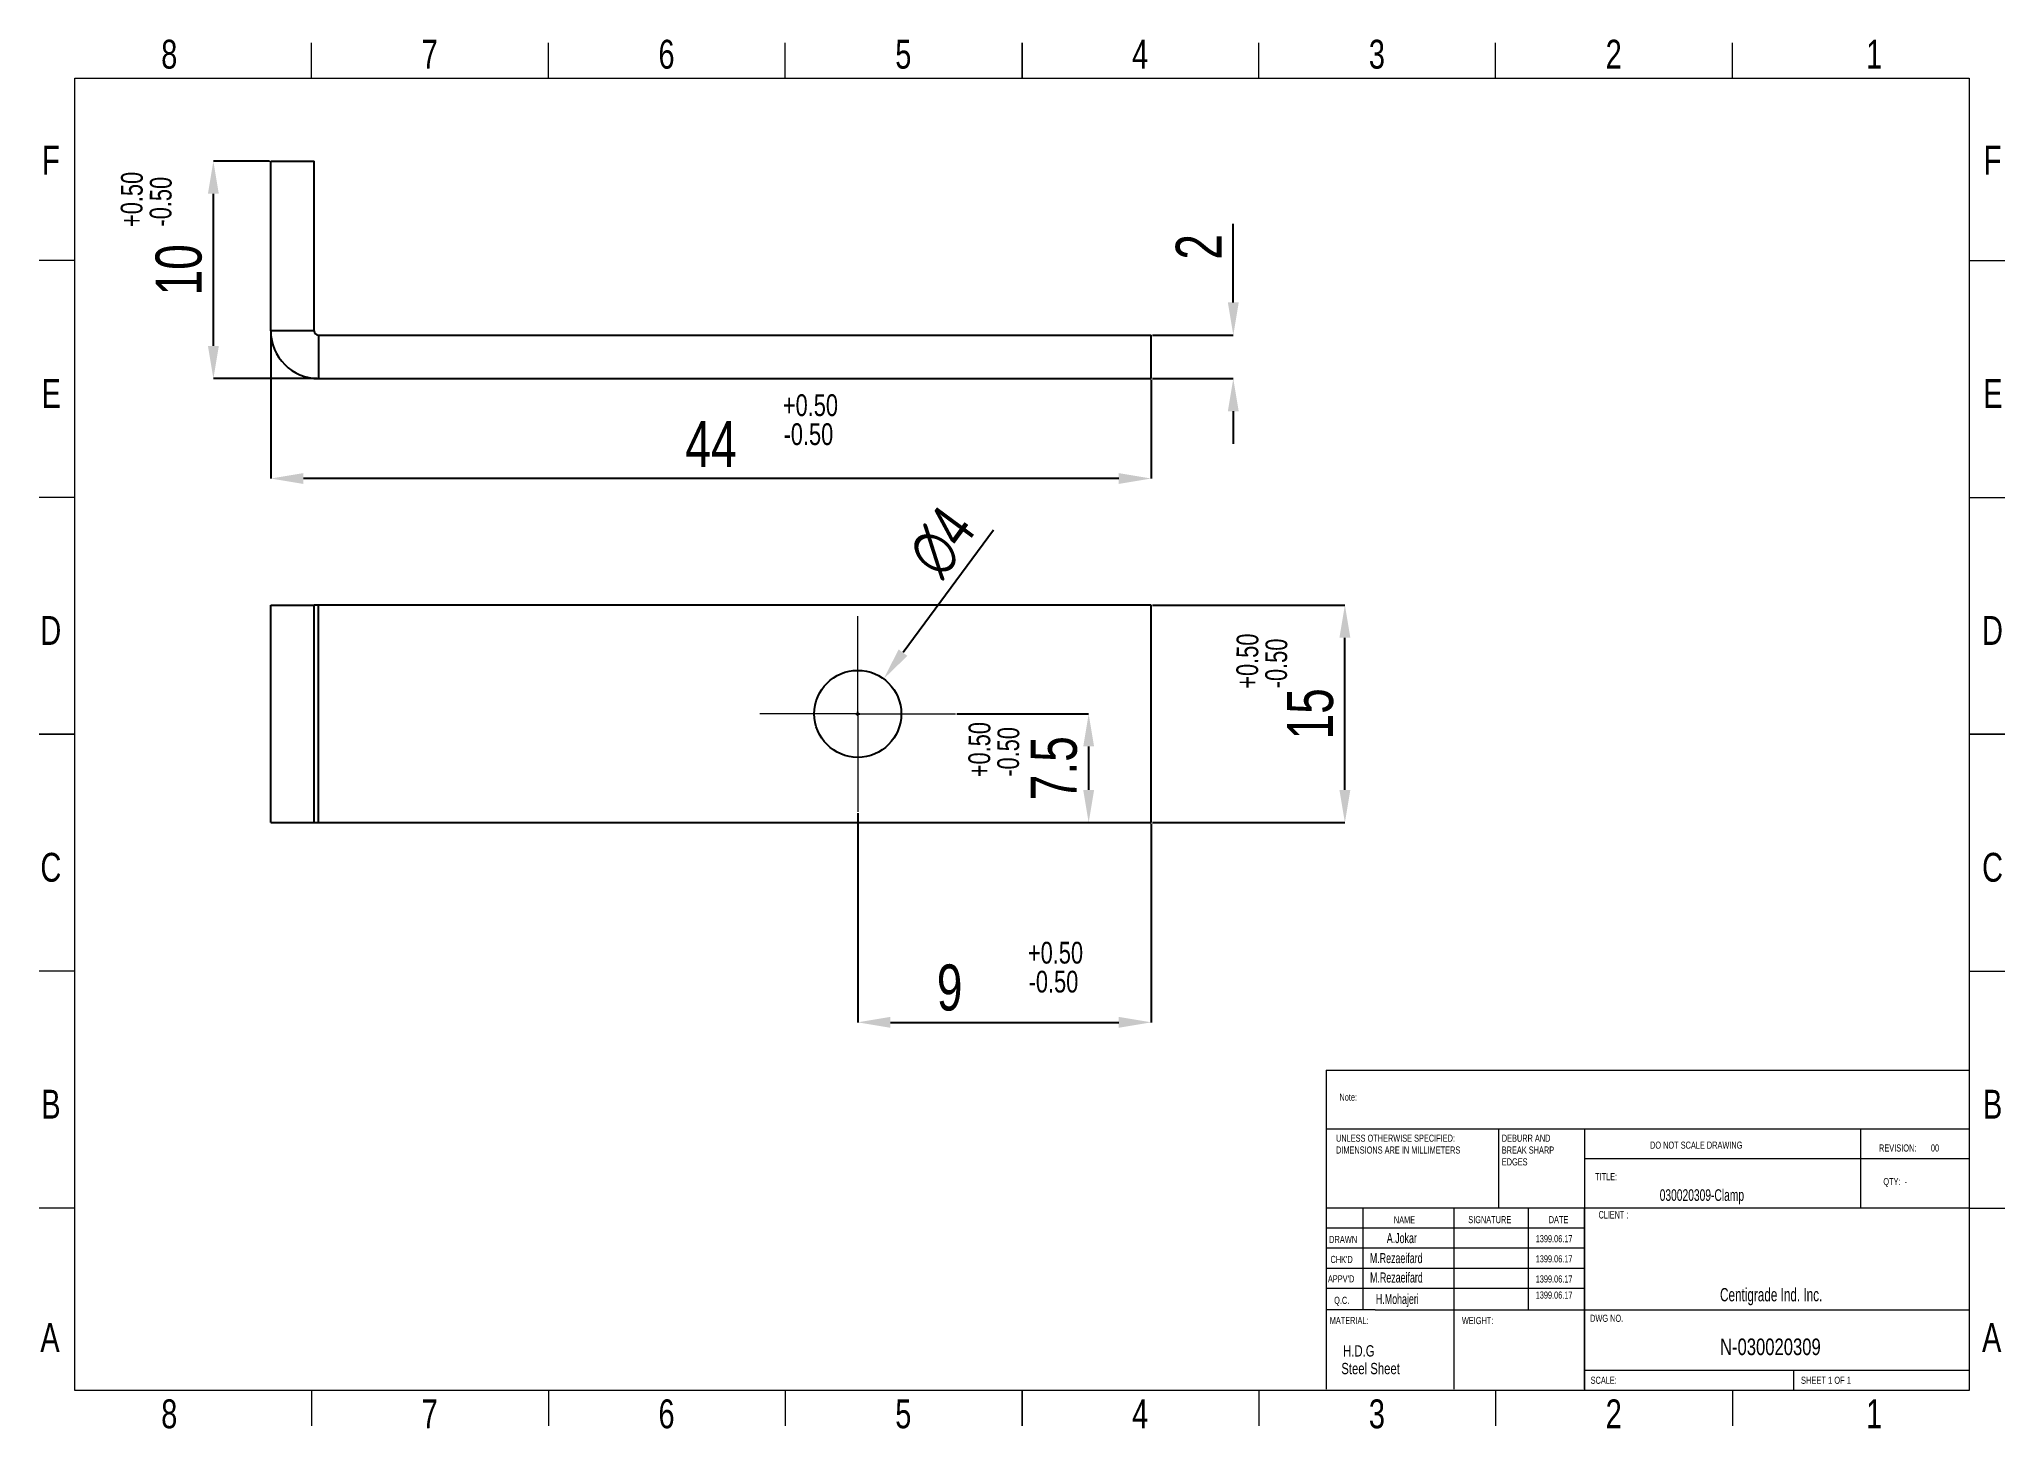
# Model space of a CAD drawing. Header units: millimetres. Extents: x 1026.9 to 1117.3, y 725.5 to 789.3.
import ezdxf

# ---------------------------------------------------------------- set-up
doc = ezdxf.new("R2010")
doc.units = ezdxf.units.MM
doc.styles.add('SLDTEXTSTYLE0', font='TXT', dxfattribs={"width": 0.75})
doc.styles.add('SLDTEXTSTYLE1', font='TXT', dxfattribs={"width": 0.686449})
doc.styles.add('SLDTEXTSTYLE2', font='TXT', dxfattribs={"width": 0.652778})
doc.styles.add('SLDTEXTSTYLE3', font='TXT', dxfattribs={"width": 0.692308})
doc.styles.add('SLDTEXTSTYLE4', font='TXT', dxfattribs={"width": 0.660714})
doc.styles.add('SLDTEXTSTYLE5', font='TXT', dxfattribs={"width": 0.678571})
doc.dimstyles.new('SLDDIMSTYLE0', dxfattribs={"dimtxt": 2.116667, "dimasz": 1.5, "dimexe": 0, "dimexo": 0.0625, "dimgap": 0.529167, "dimtad": 1, "dimdec": 1, "dimrnd": 1e-09, "dimzin": 12, "dimdsep": 46, "dimtxsty": 'SLDTEXTSTYLE0', "dimcen": 0.09, "dimadec": 0, "dimazin": 3, "dimtfac": 1, "dimtdec": 1, "dimtofl": 0, "dimtmove": 0, "dimatfit": 3, "dimfxl": 1, "dimfrac": 2, "dimtolj": 1, "dimtzin": 12, "dimarcsym": 0})

# ---------------------------------------------------------------- blocks, each defined once
blk = doc.blocks.new('SW_CENTERMARKSYMBOL_9')
at = {"color": 0, "linetype": 'Continuous', "lineweight": 0}
for p, q in [((0, 5), (0, 9)), ((0, 0), (0, 5)), ((-5, 0), (-9, 0)), ((0, 0), (-5, 0)), ((0, 0), (0, -5)), ((0, 0), (5, 0)), ((5, 0), (9, 0)), ((0, -5), (0, -9))]:
    blk.add_line(p, q, dxfattribs=at)
blk = doc.blocks.new('SW_NOTE_62')
at = {"color": 0, "linetype": 'Continuous', "lineweight": 0, "char_height": 1.5, "attachment_point": 1, "style": 'SLDTEXTSTYLE0'}
for s, insert in [('UNLESS OTHERWISE SPECIFIED:', (0, 1.93)), ('DIMENSIONS ARE IN MILLIMETERS', (0, -0.57))]:
    blk.add_mtext(s, dxfattribs=dict(at, insert=insert))
blk = doc.blocks.new('SW_NOTE_63')
at = {"color": 0, "linetype": 'Continuous', "lineweight": 0, "char_height": 1.5, "attachment_point": 1, "style": 'SLDTEXTSTYLE0'}
for s, insert in [('DEBURR AND', (0, 1.93)), ('BREAK SHARP', (0, -0.57)), ('EDGES', (0, -3.07))]:
    blk.add_mtext(s, dxfattribs=dict(at, insert=insert))
blk = doc.blocks.new('*D4')
at = {"color": 0, "lineweight": -2, "transparency": 16777216}
for p, q in [((1081.825, 777.248), (1081.825, 780.865)), ((1078.116, 775.748), (1081.825, 775.748)), ((1078.116, 773.748), (1081.825, 773.748)), ((1081.825, 772.248), (1081.825, 770.748))]:
    blk.add_line(p, q, dxfattribs=at)
at = {"color": 0, "transparency": 16777216}
for points in [[(1081.575, 777.248), (1082.075, 777.248), (1081.825, 775.748)], [(1081.575, 772.248), (1082.075, 772.248), (1081.825, 773.748)]]:
    blk.add_solid(points, dxfattribs=at)
at = {"layer": 'Defpoints', "color": 0, "transparency": 16777216}
for p in [(1078.053, 775.748), (1081.825, 775.748), (1078.053, 773.748)]:
    blk.add_point(p, dxfattribs=at)
at = {"color": 0, "transparency": 16777216, "insert": (1080.237, 779.806), "char_height": 2.1167, "attachment_point": 5, "rotation": 90, "style": 'SLDTEXTSTYLE0'}
blk.add_mtext('\\A1;2', dxfattribs=at)
blk = doc.blocks.new('*D5')
at = {"color": 0, "lineweight": -2, "transparency": 16777216}
for p, q in [((1037.553, 775.886), (1037.553, 769.153)), ((1078.053, 773.686), (1078.053, 769.153)), ((1076.553, 769.153), (1039.053, 769.153))]:
    blk.add_line(p, q, dxfattribs=at)
at = {"color": 0, "transparency": 16777216}
for points in [[(1039.053, 769.403), (1039.053, 768.903), (1037.553, 769.153)], [(1076.553, 769.403), (1076.553, 768.903), (1078.053, 769.153)]]:
    blk.add_solid(points, dxfattribs=at)
at = {"layer": 'Defpoints', "color": 0, "transparency": 16777216}
for p in [(1037.553, 775.948), (1078.053, 773.748), (1037.553, 769.153)]:
    blk.add_point(p, dxfattribs=at)
at = {"color": 0, "transparency": 16777216, "insert": (1057.803, 770.74), "char_height": 2.1167, "attachment_point": 5, "style": 'SLDTEXTSTYLE0'}
blk.add_mtext('\\A1;44', dxfattribs=at)
blk = doc.blocks.new('*D6')
at = {"color": 0, "lineweight": -2, "transparency": 16777216}
for p, q in [((1037.491, 783.748), (1034.914, 783.748)), ((1034.914, 775.248), (1034.914, 782.248)), ((1039.691, 773.748), (1034.914, 773.748))]:
    blk.add_line(p, q, dxfattribs=at)
at = {"color": 0, "transparency": 16777216}
for points in [[(1034.664, 782.248), (1035.164, 782.248), (1034.914, 783.748)], [(1034.664, 775.248), (1035.164, 775.248), (1034.914, 773.748)]]:
    blk.add_solid(points, dxfattribs=at)
at = {"layer": 'Defpoints', "color": 0, "transparency": 16777216}
for p in [(1034.914, 783.748), (1037.553, 783.748), (1039.753, 773.748)]:
    blk.add_point(p, dxfattribs=at)
at = {"color": 0, "transparency": 16777216, "insert": (1033.327, 778.748), "char_height": 2.1167, "attachment_point": 5, "rotation": 90, "style": 'SLDTEXTSTYLE0'}
blk.add_mtext('\\A1;10', dxfattribs=at)
blk = doc.blocks.new('*D7')
at = {"color": 0, "lineweight": -2, "transparency": 16777216}
for p, q in [((1064.553, 753.77), (1064.553, 744.149)), ((1078.053, 753.27), (1078.053, 744.149)), ((1066.053, 744.149), (1076.553, 744.149))]:
    blk.add_line(p, q, dxfattribs=at)
at = {"color": 0, "transparency": 16777216}
for points in [[(1066.053, 744.399), (1066.053, 743.899), (1064.553, 744.149)], [(1076.553, 744.399), (1076.553, 743.899), (1078.053, 744.149)]]:
    blk.add_solid(points, dxfattribs=at)
at = {"layer": 'Defpoints', "color": 0, "transparency": 16777216}
for p in [(1064.553, 753.832), (1078.053, 753.332), (1078.053, 744.149)]:
    blk.add_point(p, dxfattribs=at)
at = {"color": 0, "transparency": 16777216, "insert": (1068.778, 745.737), "char_height": 2.1167, "attachment_point": 5, "style": 'SLDTEXTSTYLE0'}
blk.add_mtext('\\A1;9', dxfattribs=at)
blk = doc.blocks.new('*D8')
at = {"color": 0, "lineweight": -2, "transparency": 16777216}
for p, q in [((1078.116, 763.332), (1086.958, 763.332)), ((1086.958, 754.832), (1086.958, 761.832)), ((1078.116, 753.332), (1086.958, 753.332))]:
    blk.add_line(p, q, dxfattribs=at)
at = {"color": 0, "transparency": 16777216}
for points in [[(1086.708, 761.832), (1087.208, 761.832), (1086.958, 763.332)], [(1086.708, 754.832), (1087.208, 754.832), (1086.958, 753.332)]]:
    blk.add_solid(points, dxfattribs=at)
at = {"layer": 'Defpoints', "color": 0, "transparency": 16777216}
for p in [(1078.053, 763.332), (1086.958, 763.332), (1078.053, 753.332)]:
    blk.add_point(p, dxfattribs=at)
at = {"color": 0, "transparency": 16777216, "insert": (1085.37, 758.332), "char_height": 2.1167, "attachment_point": 5, "rotation": 90, "style": 'SLDTEXTSTYLE0'}
blk.add_mtext('\\A1;15', dxfattribs=at)
blk = doc.blocks.new('*D9')
at = {"color": 0, "lineweight": -2, "transparency": 16777216}
for p, q in [((1070.801, 766.783), (1066.634, 761.147)), ((1064.463, 758.332), (1064.643, 758.332)), ((1064.553, 758.242), (1064.553, 758.422))]:
    blk.add_line(p, q, dxfattribs=at)
at = {"color": 0, "transparency": 16777216}
blk.add_solid([(1066.433, 761.295), (1066.835, 760.998), (1065.742, 759.94)], dxfattribs=at)
at = {"layer": 'Defpoints', "color": 0, "transparency": 16777216}
for p in [(1065.742, 759.94), (1063.364, 756.724)]:
    blk.add_point(p, dxfattribs=at)
at = {"color": 0, "transparency": 16777216, "insert": (1068.423, 766.237), "char_height": 2.1167, "attachment_point": 5, "rotation": 53.52269, "style": 'SLDTEXTSTYLE0'}
blk.add_mtext('\\A1;∅4', dxfattribs=at)
blk = doc.blocks.new('*D10')
at = {"color": 0, "lineweight": -2, "transparency": 16777216}
for p, q in [((1069.116, 758.332), (1075.173, 758.332)), ((1075.173, 756.832), (1075.173, 754.832)), ((1069.116, 753.332), (1075.173, 753.332))]:
    blk.add_line(p, q, dxfattribs=at)
at = {"color": 0, "transparency": 16777216}
for points in [[(1074.923, 756.832), (1075.423, 756.832), (1075.173, 758.332)], [(1074.923, 754.832), (1075.423, 754.832), (1075.173, 753.332)]]:
    blk.add_solid(points, dxfattribs=at)
at = {"layer": 'Defpoints', "color": 0, "transparency": 16777216}
for p in [(1069.053, 758.332), (1069.053, 753.332), (1075.173, 753.332)]:
    blk.add_point(p, dxfattribs=at)
at = {"color": 0, "transparency": 16777216, "insert": (1073.585, 755.832), "char_height": 2.1167, "attachment_point": 5, "rotation": 90, "style": 'SLDTEXTSTYLE0'}
blk.add_mtext('\\A1;7.5', dxfattribs=at)

msp = doc.modelspace()

# ---------------------------------------------------------------- linework, layer by layer
at = {"color": 7, "linetype": 'Continuous', "lineweight": 18}
for p, q in [((1039.433, 787.561), (1039.433, 789.194)), ((1050.324, 787.561), (1050.324, 789.194)), ((1061.215, 787.561), (1061.215, 789.194)), ((1072.107, 789.194), (1072.107, 787.561)), ((1072.107, 787.561), (1072.107, 789.194)), ((1082.998, 787.561), (1082.998, 789.194)), ((1093.889, 787.561), (1093.889, 789.194)), ((1104.781, 787.561), (1104.781, 789.194)), ((1028.541, 727.223), (1028.541, 787.561)), ((1028.541, 787.561), (1115.672, 787.561)), ((1115.672, 787.561), (1115.672, 727.223)), ((1028.541, 779.174), (1026.908, 779.174)), ((1115.672, 779.174), (1117.306, 779.174)), ((1028.541, 768.283), (1026.908, 768.283)), ((1115.672, 768.283), (1117.306, 768.283)), ((1026.908, 757.392), (1028.541, 757.392)), ((1028.541, 757.392), (1026.908, 757.392)), ((1117.306, 757.392), (1115.672, 757.392)), ((1115.672, 757.392), (1117.306, 757.392)), ((1028.541, 746.5), (1026.908, 746.5)), ((1115.672, 746.5), (1117.306, 746.5)), ((1086.091, 741.947), (1115.672, 741.947)), ((1086.091, 741.947), (1086.091, 739.258)), ((1086.091, 739.258), (1115.672, 739.258)), ((1086.091, 739.258), (1086.091, 727.277)), ((1094.02, 739.258), (1094.02, 735.609)), ((1097.984, 739.258), (1097.984, 727.223)), ((1110.682, 735.609), (1110.682, 739.258)), ((1115.672, 737.869), (1097.984, 737.869)), ((1028.541, 735.609), (1026.908, 735.609)), ((1115.672, 735.609), (1086.091, 735.609)), ((1087.79, 735.609), (1087.79, 730.926)), ((1091.97, 735.609), (1091.97, 727.277)), ((1095.394, 735.609), (1095.394, 730.926)), ((1097.984, 727.277), (1097.984, 735.609)), ((1115.672, 735.609), (1117.306, 735.609)), ((1097.984, 734.683), (1086.091, 734.683)), ((1097.984, 733.758), (1086.091, 733.758)), ((1097.984, 732.832), (1086.091, 732.832)), ((1097.984, 731.906), (1086.091, 731.906)), ((1088.357, 730.926), (1086.091, 730.926)), ((1088.357, 730.926), (1115.672, 730.926)), ((1097.984, 728.149), (1115.672, 728.149)), ((1107.612, 727.223), (1107.612, 728.149)), ((1115.672, 727.223), (1028.541, 727.223)), ((1039.433, 727.223), (1039.433, 725.589)), ((1050.324, 727.223), (1050.324, 725.589)), ((1061.215, 727.223), (1061.215, 725.589)), ((1072.107, 725.589), (1072.107, 727.223)), ((1072.107, 727.223), (1072.107, 725.589)), ((1082.998, 727.223), (1082.998, 725.589)), ((1093.889, 727.223), (1093.889, 725.589)), ((1104.781, 727.223), (1104.781, 725.589))]:
    msp.add_line(p, q, dxfattribs=at)
at = {"color": 7, "linetype": 'Continuous', "lineweight": 25}
for p, q in [((1037.553, 783.748), (1039.553, 783.748)), ((1037.553, 775.948), (1037.553, 783.748)), ((1039.553, 775.948), (1039.553, 783.748)), ((1039.553, 775.948), (1037.553, 775.948)), ((1039.753, 775.748), (1039.753, 773.748)), ((1039.753, 775.748), (1078.053, 775.748)), ((1078.053, 773.748), (1078.053, 775.748)), ((1039.753, 773.748), (1078.053, 773.748)), ((1037.553, 753.332), (1037.553, 763.332)), ((1037.553, 763.332), (1039.553, 763.332)), ((1039.553, 753.332), (1039.553, 763.332)), ((1039.753, 763.332), (1039.553, 763.332)), ((1039.753, 753.332), (1039.753, 763.332)), ((1078.053, 763.332), (1039.753, 763.332)), ((1078.053, 753.332), (1078.053, 763.332)), ((1037.553, 753.332), (1039.553, 753.332)), ((1039.553, 753.332), (1039.753, 753.332)), ((1039.753, 753.332), (1078.053, 753.332))]:
    msp.add_line(p, q, dxfattribs=at)
msp.add_circle((1064.553, 758.332), 2, dxfattribs=at)
for radius in [2.2, 0.2]:
    msp.add_arc((1039.753, 775.948), radius, 180, 270, dxfattribs=at)

# ---------------------------------------------------------------- block references
at = {"color": 7, "linetype": 'Continuous', "lineweight": 0, "xscale": 0.5, "yscale": 0.5, "zscale": 0.5}
msp.add_blockref('SW_CENTERMARKSYMBOL_9', (1064.553, 758.332), dxfattribs=at)
at = {"color": 7, "linetype": 'Continuous', "lineweight": 18, "xscale": 0.2178264934367626, "yscale": 0.2178264934367626, "zscale": 0.2178264934367626}
for name, p in [('SW_NOTE_62', (1086.55, 738.565)), ('SW_NOTE_63', (1094.175, 738.565))]:
    msp.add_blockref(name, p, dxfattribs=at)

# ---------------------------------------------------------------- texts
at = {"color": 7, "linetype": 'Continuous', "lineweight": 18}
for s, insert, char_height, attachment_point, style in [('8', (1032.885, 789.328), 1.328, 2, 'SLDTEXTSTYLE0'), ('7', (1044.865, 789.328), 1.328, 2, 'SLDTEXTSTYLE0'), ('6', (1055.756, 789.328), 1.328, 2, 'SLDTEXTSTYLE0'), ('5', (1066.648, 789.328), 1.328, 2, 'SLDTEXTSTYLE0'), ('4', (1077.539, 789.328), 1.328, 2, 'SLDTEXTSTYLE0'), ('3', (1088.43, 789.328), 1.328, 2, 'SLDTEXTSTYLE0'), ('2', (1099.322, 789.328), 1.328, 2, 'SLDTEXTSTYLE0'), ('1', (1111.302, 789.328), 1.328, 2, 'SLDTEXTSTYLE0'), ('F', (1027.438, 784.451), 1.328, 2, 'SLDTEXTSTYLE0'), ('F', (1116.747, 784.451), 1.328, 2, 'SLDTEXTSTYLE0'), ('E', (1027.455, 773.723), 1.328, 2, 'SLDTEXTSTYLE0'), ('E', (1116.763, 773.723), 1.328, 2, 'SLDTEXTSTYLE0'), ('D', (1027.437, 762.832), 1.328, 2, 'SLDTEXTSTYLE0'), ('D', (1116.746, 762.832), 1.328, 2, 'SLDTEXTSTYLE0'), ('C', (1027.438, 751.941), 1.328, 2, 'SLDTEXTSTYLE0'), ('C', (1116.747, 751.941), 1.328, 2, 'SLDTEXTSTYLE0'), ('B', (1027.442, 741.05), 1.328, 2, 'SLDTEXTSTYLE0'), ('Note:', (1086.708, 740.873), 0.3267, 1, 'SLDTEXTSTYLE0'), ('B', (1116.751, 741.05), 1.328, 2, 'SLDTEXTSTYLE0'), ('DO NOT SCALE DRAWING', (1100.994, 738.666), 0.32674, 1, 'SLDTEXTSTYLE0'), ('REVISION:       00', (1111.523, 738.536), 0.32674, 1, 'SLDTEXTSTYLE2'), ('TITLE:', (1098.466, 737.214), 0.3267, 1, 'SLDTEXTSTYLE0'), ('QTY:  -', (1111.724, 736.989), 0.3267, 1, 'SLDTEXTSTYLE5'), ('030020309-Clamp', (1101.438, 736.473), 0.53367, 1, 'SLDTEXTSTYLE4'), ('NAME', (1089.211, 735.228), 0.3267, 1, 'SLDTEXTSTYLE0'), ('SIGNATURE', (1092.633, 735.241), 0.3267, 1, 'SLDTEXTSTYLE0'), ('DATE', (1096.333, 735.241), 0.3267, 1, 'SLDTEXTSTYLE0'), ('CLIENT :', (1098.629, 735.475), 0.3458, 1, 'SLDTEXTSTYLE4'), ('DRAWN', (1086.231, 734.332), 0.3267, 1, 'SLDTEXTSTYLE1'), ('A.Jokar', (1088.887, 734.459), 0.4611, 1, 'SLDTEXTSTYLE4'), ('1399.06.17', (1095.734, 734.363), 0.3267, 1, 'SLDTEXTSTYLE0'), ("CHK'D", (1086.296, 733.412), 0.3267, 1, 'SLDTEXTSTYLE0'), ('M.Rezaeifard', (1088.108, 733.539), 0.46107, 1, 'SLDTEXTSTYLE4'), ('1399.06.17', (1095.734, 733.438), 0.3267, 1, 'SLDTEXTSTYLE0'), ("APPV'D", (1086.179, 732.519), 0.3267, 1, 'SLDTEXTSTYLE0'), ('M.Rezaeifard', (1088.117, 732.647), 0.46107, 1, 'SLDTEXTSTYLE4'), ('1399.06.17', (1095.734, 732.512), 0.3267, 1, 'SLDTEXTSTYLE0'), ('Q.C.', (1086.465, 731.53), 0.3267, 1, 'SLDTEXTSTYLE0'), ('H.Mohajeri', (1088.386, 731.658), 0.4611, 1, 'SLDTEXTSTYLE4'), ('1399.06.17', (1095.734, 731.772), 0.3267, 1, 'SLDTEXTSTYLE0'), ('Centigrade Ind. Inc.', (1104.214, 731.93), 0.60991, 1, 'SLDTEXTSTYLE4'), ('MATERIAL:', (1086.26, 730.6), 0.3267, 1, 'SLDTEXTSTYLE0'), ('WEIGHT:', (1092.341, 730.6), 0.3264, 1, 'SLDTEXTSTYLE0'), ('DWG NO.', (1098.236, 730.705), 0.3267, 1, 'SLDTEXTSTYLE0'), ('A', (1027.399, 730.322), 1.328, 2, 'SLDTEXTSTYLE0'), ('A', (1116.708, 730.322), 1.328, 2, 'SLDTEXTSTYLE0'), ('SCALE:', (1098.262, 727.855), 0.3267, 1, 'SLDTEXTSTYLE0'), ('SHEET 1 OF 1', (1107.934, 727.855), 0.32674, 1, 'SLDTEXTSTYLE3'), ('8', (1032.885, 726.812), 1.328, 2, 'SLDTEXTSTYLE0'), ('7', (1044.865, 726.812), 1.328, 2, 'SLDTEXTSTYLE0'), ('6', (1055.756, 726.812), 1.328, 2, 'SLDTEXTSTYLE0'), ('5', (1066.648, 726.812), 1.328, 2, 'SLDTEXTSTYLE0'), ('4', (1077.539, 726.812), 1.328, 2, 'SLDTEXTSTYLE0'), ('3', (1088.43, 726.812), 1.328, 2, 'SLDTEXTSTYLE0'), ('2', (1099.322, 726.812), 1.328, 2, 'SLDTEXTSTYLE0'), ('1', (1111.302, 726.812), 1.328, 2, 'SLDTEXTSTYLE0')]:
    msp.add_mtext(s, dxfattribs=dict(at, insert=insert, char_height=char_height, attachment_point=attachment_point, style=style))
at = {"char_height": 1, "attachment_point": 1, "rotation": 89.49233, "style": 'SLDTEXTSTYLE0'}
for s, insert in [('+0.50', (1030.646, 780.723)), ('-0.50', (1031.978, 780.744)), ('+0.50', (1081.958, 759.492)), ('-0.50', (1083.289, 759.513)), ('+0.50', (1069.632, 755.424)), ('-0.50', (1070.963, 755.445))]:
    msp.add_mtext_dynamic_manual_height_columns(s, width=2.03071, gutter_width=12.216, heights=[0], dxfattribs=dict(at, insert=insert))
at = {"char_height": 1, "attachment_point": 1, "style": 'SLDTEXTSTYLE0'}
for s, insert in [('+0.50', (1061.107, 773.025)), ('-0.50', (1061.14, 771.693)), ('+0.50', (1072.378, 747.851)), ('-0.50', (1072.411, 746.52))]:
    msp.add_mtext_dynamic_manual_height_columns(s, width=2.03071, gutter_width=12.216, heights=[0], dxfattribs=dict(at, insert=insert))
at = {"color": 7, "linetype": 'Continuous', "lineweight": 18, "insert": (1104.211, 729.611), "char_height": 0.76239, "width": 5.52735, "attachment_point": 1, "style": 'SLDTEXTSTYLE0'}
msp.add_mtext('N-030020309', dxfattribs=at)
at = {"color": 7, "linetype": 'Continuous', "lineweight": 0, "attachment_point": 1, "style": 'SLDTEXTSTYLE0'}
for s, insert, char_height in [('H.D.G', (1086.877, 729.302), 0.5198), ('Steel Sheet', (1086.793, 728.49), 0.51976)]:
    msp.add_mtext(s, dxfattribs=dict(at, insert=insert, char_height=char_height))

# ---------------------------------------------------------------- dimensions: what is measured, and where the dimension line sits
for base, p1, p2, picture, middle in [((1034.914, 783.748), (1039.753, 773.748), (1037.553, 783.748), '*D6', (1033.327, 778.748)), ((1081.825, 775.748), (1078.053, 773.748), (1078.053, 775.748), '*D4', (1080.237, 779.806))]:
    dim = msp.add_linear_dim(base=base, p1=p1, p2=p2, angle=90, dimstyle='SLDDIMSTYLE0')
    dim.commit()
    dim.dimension.update_dxf_attribs({"geometry": picture, "text_midpoint": middle})
dim = msp.add_linear_dim(base=(1037.553, 769.153), p1=(1078.053, 773.748), p2=(1037.553, 775.948), text='44', dimstyle='SLDDIMSTYLE0')
dim.commit()
dim.dimension.update_dxf_attribs({"geometry": '*D5', "text_midpoint": (1057.803, 770.74)})
dim = msp.add_diameter_dim_2p(p1=(1063.364, 756.724), p2=(1065.742, 759.94), dimstyle='SLDDIMSTYLE0')
dim.commit()
dim.dimension.update_dxf_attribs({"geometry": '*D9', "text_midpoint": (1069.7, 765.293), "dimtype": 163})
dim = msp.add_linear_dim(base=(1086.958, 763.332), p1=(1078.053, 753.332), p2=(1078.053, 763.332), angle=90, text='15', dimstyle='SLDDIMSTYLE0')
dim.commit()
dim.dimension.update_dxf_attribs({"geometry": '*D8', "text_midpoint": (1086.958, 758.332), "dimtype": 160})
dim = msp.add_linear_dim(base=(1075.173, 753.332), p1=(1069.053, 758.332), p2=(1069.053, 753.332), angle=90, text='7.5', dimstyle='SLDDIMSTYLE0')
dim.commit()
dim.dimension.update_dxf_attribs({"geometry": '*D10', "text_midpoint": (1073.585, 755.832)})
dim = msp.add_linear_dim(base=(1078.053, 744.149), p1=(1064.553, 753.832), p2=(1078.053, 753.332), text='9', dimstyle='SLDDIMSTYLE0')
dim.commit()
dim.dimension.update_dxf_attribs({"geometry": '*D7', "text_midpoint": (1068.778, 744.149), "dimtype": 160})

doc.saveas('drawing.dxf')
